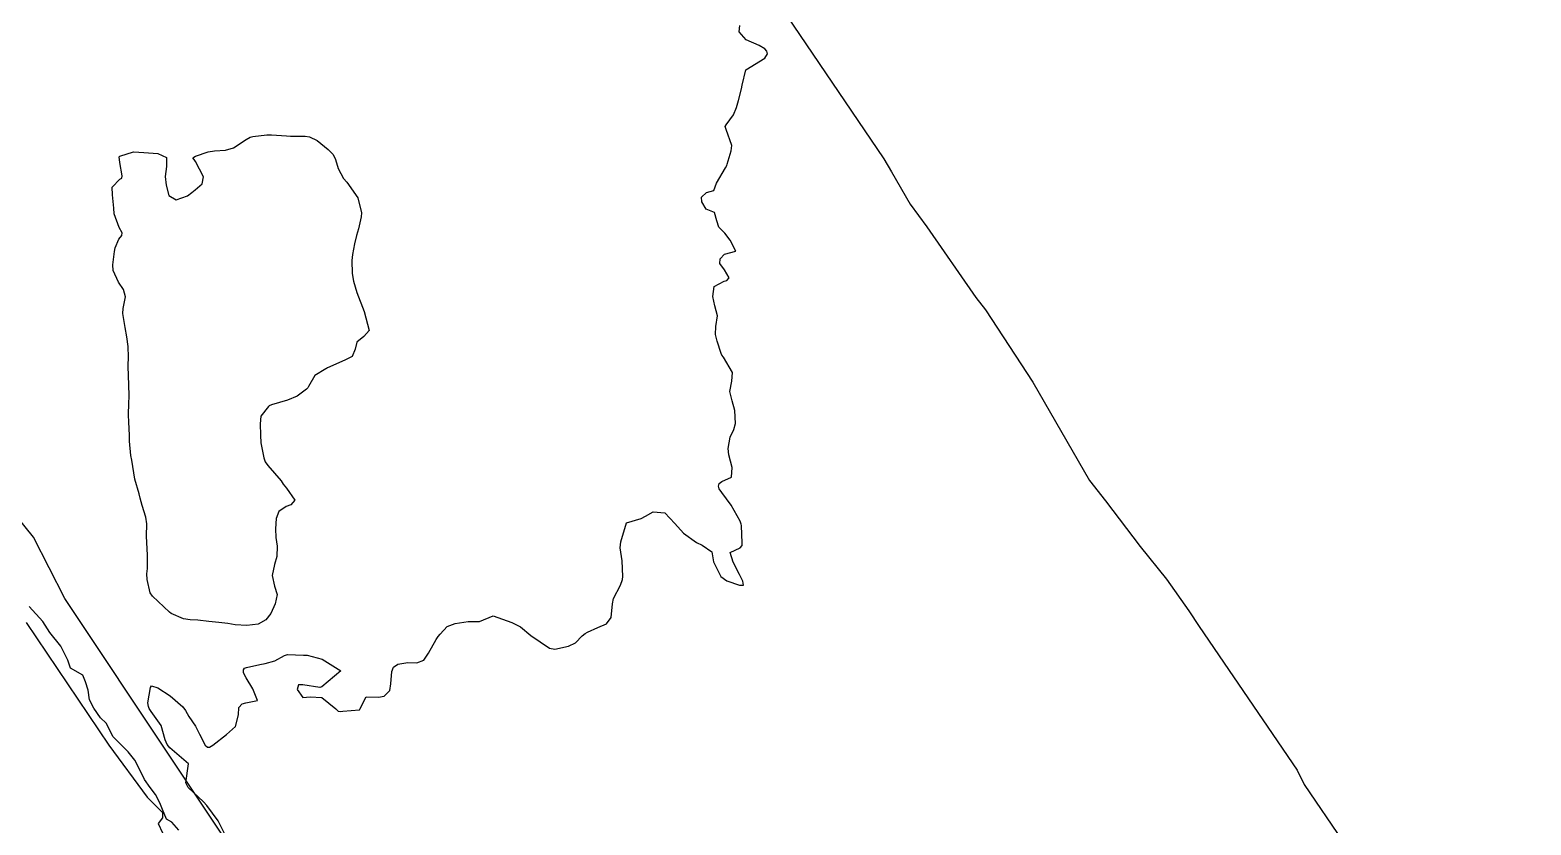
# Model space of a CAD drawing. Header units: metres. Extents: x 307586 to 320046, y 7427249 to 7434250.
# Drawn here: x 308316.3 to 308474.9, y 7433686 to 7433770 of the extents above; entities that cross this region are included whole.
import ezdxf

# ---------------------------------------------------------------- set-up
doc = ezdxf.new("R2010")
doc.units = ezdxf.units.M
doc.header["$MEASUREMENT"] = 0
for name, color, linetype in [('Area', 45, 'Continuous'), ('Curvas de Nivel 1m', 11, 'Continuous'), ('Divisa', 42, 'FENCELINE2'), ('Hidrografia', 140, 'Continuous')]:
    doc.layers.add(name, color=color, linetype=linetype)
doc.linetypes.add('FENCELINE2', pattern='A,0.25,-0.1,[132,ltypeshp.shx,S=0.1,R=0,X=-0.1,Y=0],-0.1,1', length=1.45)

msp = doc.modelspace()

# ---------------------------------------------------------------- linework, layer by layer
at = {"layer": 'Area'}
msp.add_polyline3d([(308392.88, 7433776.57, 707.97), (308406.56, 7433756.4, 708.3), (308407.36, 7433755, 708.39), (308409.31, 7433751.61, 708.59), (308411.1, 7433749.22, 708.59), (308416.27, 7433741.75, 708.33), (308417.3, 7433740.44, 708.35), (308422.28, 7433732.79, 708.67), (308428.28, 7433722.4, 708.23), (308429.96, 7433720.25, 708.4), (308433.64, 7433715.44, 708.18), (308436.41, 7433711.99, 708.2), (308438.78, 7433708.64, 708.36), (308439.86, 7433706.99, 708.33), (308450.23, 7433691.81, 708.39), (308450.97, 7433690.29, 708.26), (308455.08, 7433684.23, 708.33), (308457.12, 7433680.58, 708.2), (308465.8, 7433668.81, 708.56), (308467.01, 7433667.22, 708.93), (308471.41, 7433660.45, 708.98), (308473.2, 7433657.68, 708.44), (308478.91, 7433649.21, 707.96)], dxfattribs=at)
at = {"layer": 'Curvas de Nivel 1m', "elevation": 708, "flags": 128}
msp.add_lwpolyline([(308336.98, 7433684.92), (308336.22, 7433686.45), (308335.01, 7433688.09), (308334.65, 7433688.46), (308333.04, 7433689.97), (308332.8, 7433690.48), (308333.06, 7433692.48), (308331.09, 7433694.17), (308330.82, 7433694.51), (308330.61, 7433695.01), (308330.19, 7433696.52), (308329.13, 7433698.01), (308328.93, 7433698.34), (308328.84, 7433698.53), (308328.77, 7433698.91), (308329.06, 7433700.53), (308329.16, 7433700.71), (308329.82, 7433700.52), (308331.15, 7433699.68), (308332.49, 7433698.49), (308332.75, 7433698.11), (308333.12, 7433697.48), (308333.82, 7433696.47), (308334.25, 7433695.61), (308334.82, 7433694.46), (308335.09, 7433694.26), (308335.31, 7433694.24), (308335.65, 7433694.45), (308337.1, 7433695.57), (308338.03, 7433696.43), (308338.36, 7433697.66), (308338.39, 7433698.42), (308338.74, 7433698.82), (308339.14, 7433698.91), (308340.37, 7433699.17), (308339.89, 7433700.4), (308339.17, 7433701.58), (308338.88, 7433702.11), (308338.89, 7433702.41), (308339, 7433702.6), (308339.19, 7433702.67), (308340.62, 7433702.97), (308341.19, 7433703.09), (308342.19, 7433703.38), (308343.21, 7433703.94), (308343.54, 7433704.03), (308345.21, 7433703.96), (308345.6, 7433703.95), (308347.2, 7433703.54), (308349.18, 7433702.29), (308347.17, 7433700.63), (308346.94, 7433700.55), (308345.17, 7433700.84), (308344.69, 7433700.82), (308344.54, 7433700.35), (308345.15, 7433699.49), (308345.94, 7433699.55), (308347.15, 7433699.48), (308348.66, 7433698.3), (308348.89, 7433698.05), (308349.13, 7433698), (308349.37, 7433698.04), (308351.13, 7433698.2), (308351.17, 7433698.27), (308351.85, 7433699.57), (308353.15, 7433699.53), (308353.76, 7433699.62), (308354.35, 7433700.23), (308354.44, 7433700.95), (308354.55, 7433702.23), (308354.73, 7433702.68), (308355.19, 7433703.01), (308356.24, 7433703.17), (308357.2, 7433703.14), (308357.95, 7433703.44), (308358.42, 7433704.18), (308359.23, 7433705.62), (308359.47, 7433705.92), (308359.65, 7433706.17), (308360.41, 7433706.99), (308361.24, 7433707.29), (308362.63, 7433707.52), (308363.25, 7433707.53), (308363.83, 7433707.53), (308365.25, 7433708.1), (308367.25, 7433707.41), (308368.14, 7433706.97), (308369.23, 7433706.05), (308371.22, 7433704.7), (308371.79, 7433704.59), (308373.22, 7433704.92), (308373.95, 7433705.26), (308374.68, 7433705.99), (308374.98, 7433706.24), (308375.24, 7433706.38), (308376.33, 7433706.88), (308377.25, 7433707.26), (308377.74, 7433707.95), (308377.86, 7433709.37), (308377.97, 7433709.95), (308378.72, 7433711.36), (308378.92, 7433711.94), (308378.96, 7433712.28), (308378.89, 7433713.94), (308378.7, 7433715.29), (308378.74, 7433715.94), (308379.37, 7433717.93), (308380.89, 7433718.4), (308381.38, 7433718.65), (308382.18, 7433719.1), (308383.39, 7433718.99), (308384.45, 7433717.87), (308385.36, 7433716.84), (308386.76, 7433715.85), (308387.35, 7433715.59), (308388.38, 7433714.86), (308388.56, 7433713.82), (308389.31, 7433712.26), (308389.97, 7433711.8), (308391.3, 7433711.35), (308391.73, 7433711.35), (308391.65, 7433711.79), (308391.31, 7433712.47), (308390.64, 7433713.8), (308390.32, 7433714.82), (308391.35, 7433715.3), (308391.58, 7433715.56), (308391.59, 7433715.79), (308391.49, 7433717.67), (308391.48, 7433717.79), (308391.38, 7433718.11), (308390.43, 7433719.8), (308389.42, 7433721.14), (308389.13, 7433721.53), (308389.08, 7433721.82), (308389.16, 7433722.09), (308389.43, 7433722.29), (308390.46, 7433722.77), (308390.53, 7433723.8), (308390.16, 7433725.11), (308390.08, 7433725.8), (308390.32, 7433726.97), (308390.68, 7433727.8), (308390.87, 7433728.43), (308390.81, 7433729.8), (308390.51, 7433730.82), (308390.29, 7433731.8), (308390.47, 7433732.89), (308390.55, 7433733.8), (308389.59, 7433735.45), (308389.44, 7433735.66), (308389.37, 7433735.81), (308388.92, 7433737.13), (308388.77, 7433737.82), (308388.79, 7433738.66), (308388.98, 7433739.82), (308388.69, 7433740.86), (308388.47, 7433741.83), (308388.61, 7433742.89), (308389.69, 7433743.48), (308389.96, 7433743.54), (308390.21, 7433743.8), (308389.7, 7433744.67), (308389.21, 7433745.32), (308389.26, 7433745.82), (308389.72, 7433746.31), (308390.89, 7433746.63), (308390.32, 7433747.8), (308389.74, 7433748.54), (308389.1, 7433749.17), (308388.89, 7433749.82), (308388.64, 7433750.7), (308387.78, 7433751.08), (308387.31, 7433751.84), (308387.29, 7433752.34), (308387.8, 7433752.82), (308388.6, 7433753.03), (308388.85, 7433753.82), (308389.83, 7433755.45), (308389.96, 7433755.68), (308390, 7433755.81), (308390.42, 7433757.23), (308390.47, 7433757.8), (308389.88, 7433759.5), (308389.79, 7433759.81), (308389.88, 7433759.99), (308390.66, 7433761.04), (308390.99, 7433761.8), (308391.18, 7433762.53), (308391.5, 7433763.79), (308391.57, 7433764.16), (308391.95, 7433765.79), (308393.97, 7433767.03), (308394.24, 7433767.49), (308394.18, 7433767.76), (308393.98, 7433768.01), (308393.38, 7433768.37), (308391.99, 7433768.95), (308391.27, 7433769.8), (308391.33, 7433770.48)], dxfattribs=at)
msp.add_lwpolyline([(308345.86, 7433758.72), (308346.67, 7433758.33), (308347.84, 7433757.37), (308348.35, 7433756.83), (308348.6, 7433756.31), (308348.88, 7433755.36), (308349.47, 7433754.3), (308349.81, 7433753.91), (308350.97, 7433752.28), (308351.37, 7433750.67), (308351.33, 7433750.27), (308351.04, 7433748.98), (308350.84, 7433748.28), (308350.6, 7433747.41), (308350.41, 7433746.28), (308350.34, 7433745.65), (308350.37, 7433744.28), (308350.51, 7433743.45), (308350.85, 7433742.28), (308351.64, 7433740.27), (308352.15, 7433738.26), (308351.61, 7433737.61), (308350.87, 7433737.01), (308350.7, 7433736.28), (308350.38, 7433735.49), (308349.58, 7433735.12), (308347.75, 7433734.32), (308347.65, 7433734.25), (308347.57, 7433734.21), (308346.41, 7433733.49), (308345.75, 7433732.34), (308345.68, 7433732.2), (308345.54, 7433732.06), (308344.56, 7433731.32), (308343.53, 7433730.88), (308341.84, 7433730.39), (308341.61, 7433730.3), (308341.52, 7433730.23), (308340.71, 7433729.19), (308340.64, 7433728.4), (308340.67, 7433727.21), (308340.71, 7433726.4), (308341.04, 7433724.81), (308341.18, 7433724.39), (308341.45, 7433724), (308342.88, 7433722.37), (308343.09, 7433722.04), (308343.42, 7433721.59), (308344.31, 7433720.35), (308343.9, 7433719.85), (308343.39, 7433719.66), (308342.62, 7433719.13), (308342.35, 7433718.38), (308342.27, 7433717.29), (308342.32, 7433716.38), (308342.43, 7433715.46), (308342.41, 7433714.37), (308342.16, 7433713.54), (308341.91, 7433712.38), (308342.17, 7433711.25), (308342.44, 7433710.37), (308342.25, 7433709.39), (308341.76, 7433708.38), (308341.25, 7433707.69), (308340.42, 7433707.22), (308339.24, 7433707.08), (308338, 7433707.18), (308337.24, 7433707.3), (308336.28, 7433707.41), (308335.24, 7433707.53), (308334.05, 7433707.67), (308333.25, 7433707.71), (308332.56, 7433707.8), (308331.25, 7433708.37), (308331.08, 7433708.51), (308329.28, 7433710.19), (308329.04, 7433710.53), (308328.71, 7433711.95), (308328.69, 7433712.54), (308328.73, 7433713.12), (308328.75, 7433714.54), (308328.66, 7433715.85), (308328.65, 7433716.54), (308328.67, 7433717.85), (308328.55, 7433718.54), (308328.17, 7433719.77), (308327.97, 7433720.55), (308327.86, 7433721.01), (308327.42, 7433722.56), (308327.08, 7433724.56), (308326.98, 7433725.04), (308326.83, 7433726.57), (308326.85, 7433727.2), (308326.78, 7433728.57), (308326.74, 7433729.34), (308326.78, 7433730.57), (308326.8, 7433731.3), (308326.76, 7433732.57), (308326.73, 7433733.39), (308326.69, 7433734.57), (308326.73, 7433735.42), (308326.71, 7433736.57), (308326.57, 7433737.6), (308326.4, 7433738.57), (308326.15, 7433740.06), (308326.16, 7433740.57), (308326.42, 7433741.8), (308326.21, 7433742.57), (308325.67, 7433743.37), (308325.12, 7433744.59), (308325.08, 7433745.2), (308325.25, 7433746.58), (308325.32, 7433746.98), (308325.73, 7433747.89), (308326.04, 7433748.27), (308326.06, 7433748.58), (308325.74, 7433749.13), (308325.23, 7433750.59), (308325.19, 7433751.16), (308325.06, 7433752.59), (308325, 7433753.39), (308325.81, 7433754.25), (308326.03, 7433754.36), (308326.05, 7433754.58), (308325.83, 7433755.99), (308325.75, 7433756.58), (308325.78, 7433756.63), (308325.83, 7433756.66), (308327.28, 7433757.12), (308327.84, 7433757.1), (308328.35, 7433757.07), (308329.84, 7433756.94), (308330.75, 7433756.52), (308330.75, 7433755.59), (308330.61, 7433754.52), (308330.72, 7433753.6), (308330.99, 7433752.52), (308331.78, 7433752.07), (308332.96, 7433752.49), (308333.43, 7433752.84), (308333.79, 7433753.11), (308334.52, 7433753.75), (308334.65, 7433754.47), (308333.83, 7433756.12), (308333.66, 7433756.31), (308333.54, 7433756.48), (308333.83, 7433756.65), (308335.17, 7433757.13), (308335.84, 7433757.24), (308337, 7433757.29), (308337.84, 7433757.55), (308339.16, 7433758.42), (308339.6, 7433758.67), (308339.86, 7433758.74), (308341.34, 7433758.92), (308341.86, 7433758.91), (308343.43, 7433758.8), (308343.86, 7433758.79), (308345.41, 7433758.79)], close=True, dxfattribs=at)
at = {"layer": 'Divisa'}
msp.add_lwpolyline([(308445.63, 7433599.68), (308416.12, 7433558.63), (308397.82, 7433587.27), (308380.06, 7433616.19), (308352.84, 7433659.7), (308342.84, 7433675.68), (308320.02, 7433709.94), (308316.7, 7433716.41), (308313.31, 7433720.62), (308308.37, 7433725.65), (308295.45, 7433736.72), (308283.61, 7433745.91), (308265.94, 7433759.36), (308249.71, 7433772.48), (308233.11, 7433785.69), (308212.87, 7433801.7), (308192.78, 7433817.58), (308167.66, 7433837.47), (308151.7, 7433849.58), (308115.86, 7433876.8), (308095.69, 7433893.04), (308085.61, 7433901.09), (308076.36, 7433910.33), (308070.54, 7433916.83)], dxfattribs=at)
at = {"layer": 'Hidrografia'}
for points in [[(308332.06, 7433685.47), (308331.33, 7433686.34), (308330.75, 7433686.63), (308330.32, 7433687.65), (308330.03, 7433688.37), (308329.59, 7433689.24), (308329.01, 7433689.97), (308328.43, 7433690.84), (308327.85, 7433692), (308327.42, 7433692.87), (308326.69, 7433693.74), (308325.1, 7433695.33), (308324.37, 7433696.78), (308323.79, 7433697.36), (308323.07, 7433698.37), (308322.63, 7433699.24), (308322.48, 7433700.26), (308322.19, 7433701.13), (308321.9, 7433701.85), (308320.6, 7433702.58), (308320.31, 7433703.45), (308319.58, 7433704.9), (308318.42, 7433706.35), (308317.7, 7433707.51), (308316.25, 7433709.1)], [(308315.94, 7433707.4), (308324.66, 7433694.47), (308328.72, 7433688.96), (308330.32, 7433687.36), (308330.32, 7433686.78), (308329.88, 7433686.2), (308330.32, 7433685.19)]]:
    msp.add_lwpolyline(points, dxfattribs=at)

doc.saveas('drawing.dxf')
